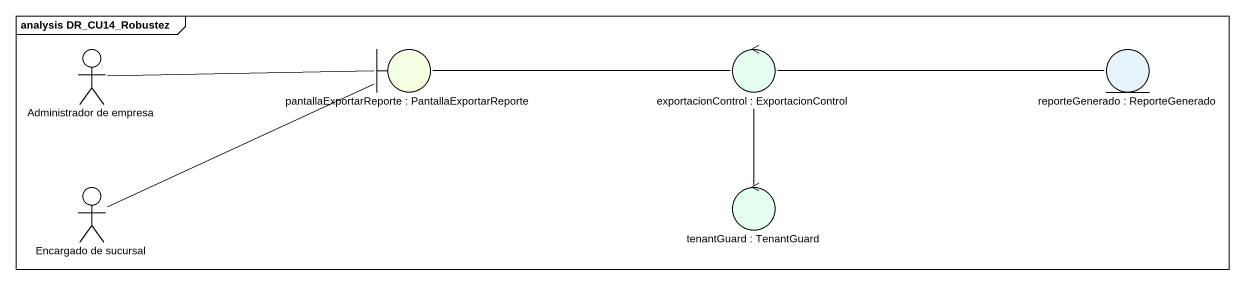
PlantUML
@startuml
mainframe analysis DR_CU14_Robustez
actor "Administrador de empresa" as Administrador_de_empresa
boundary "pantallaExportarReporte : PantallaExportarReporte" as pantallaExportarReporte #F5FFE1
control "exportacionControl : ExportacionControl" as exportacionControl #E4FFF0
entity "reporteGenerado : ReporteGenerado" as reporteGenerado #E8F4FB
actor "Encargado de sucursal" as Encargado_de_sucursal
control "tenantGuard : TenantGuard" as tenantGuard #E4FFF0
Administrador_de_empresa -right- pantallaExportarReporte
pantallaExportarReporte -right- exportacionControl
exportacionControl -left- pantallaExportarReporte
exportacionControl -right- reporteGenerado
exportacionControl -- tenantGuard
Encargado_de_sucursal -right- pantallaExportarReporte
@enduml
